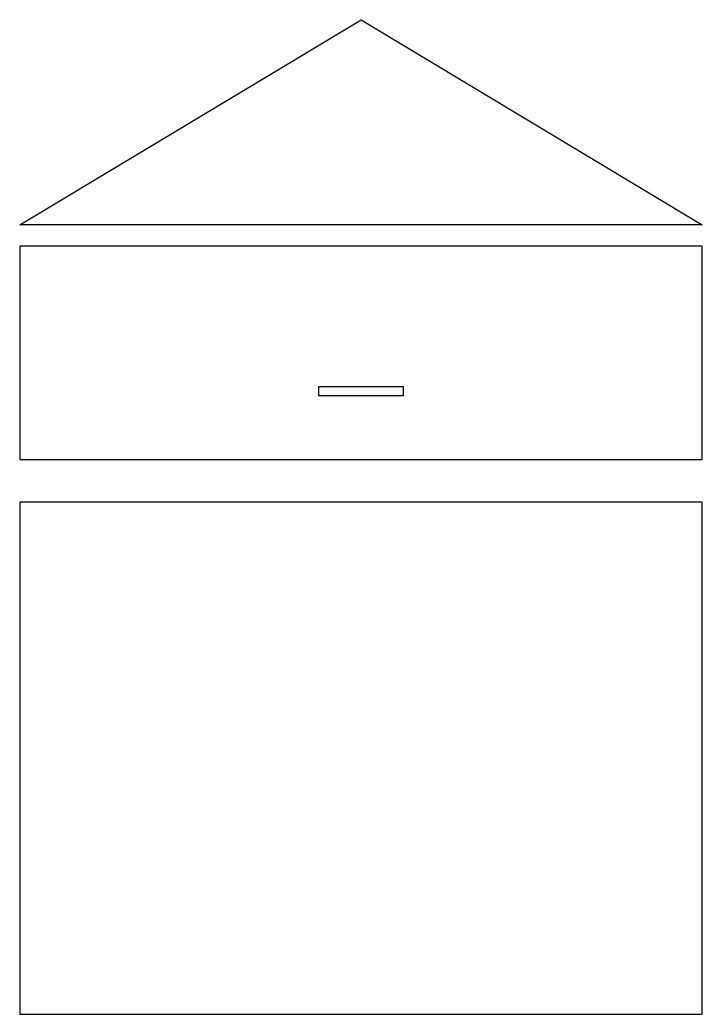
# Model space of a CAD drawing. Header units: metres. Extents: x 0 to 160, y 0 to 233.
import ezdxf

# ---------------------------------------------------------------- set-up
doc = ezdxf.new("R2010")
doc.units = ezdxf.units.M
doc.layers.get('0').update_dxf_attribs({"lineweight": 25, "true_color": 0xffffff})

msp = doc.modelspace()

# ---------------------------------------------------------------- linework, layer by layer
for p, q in [((0, 185), (80, 233)), ((80, 233), (160, 185)), ((160, 185), (0, 185)), ((160, 180), (0, 180)), ((0, 180), (0, 130)), ((160, 130), (160, 180)), ((90, 147), (70, 147)), ((70, 147), (70, 145)), ((90, 145), (90, 147)), ((70, 145), (90, 145)), ((0, 130), (160, 130)), ((160, 120), (0, 120)), ((0, 120), (0, 0)), ((160, 0), (160, 120)), ((0, 0), (160, 0)), ((20, 0), (50, 0))]:
    msp.add_line(p, q)

doc.saveas('drawing.dxf')
